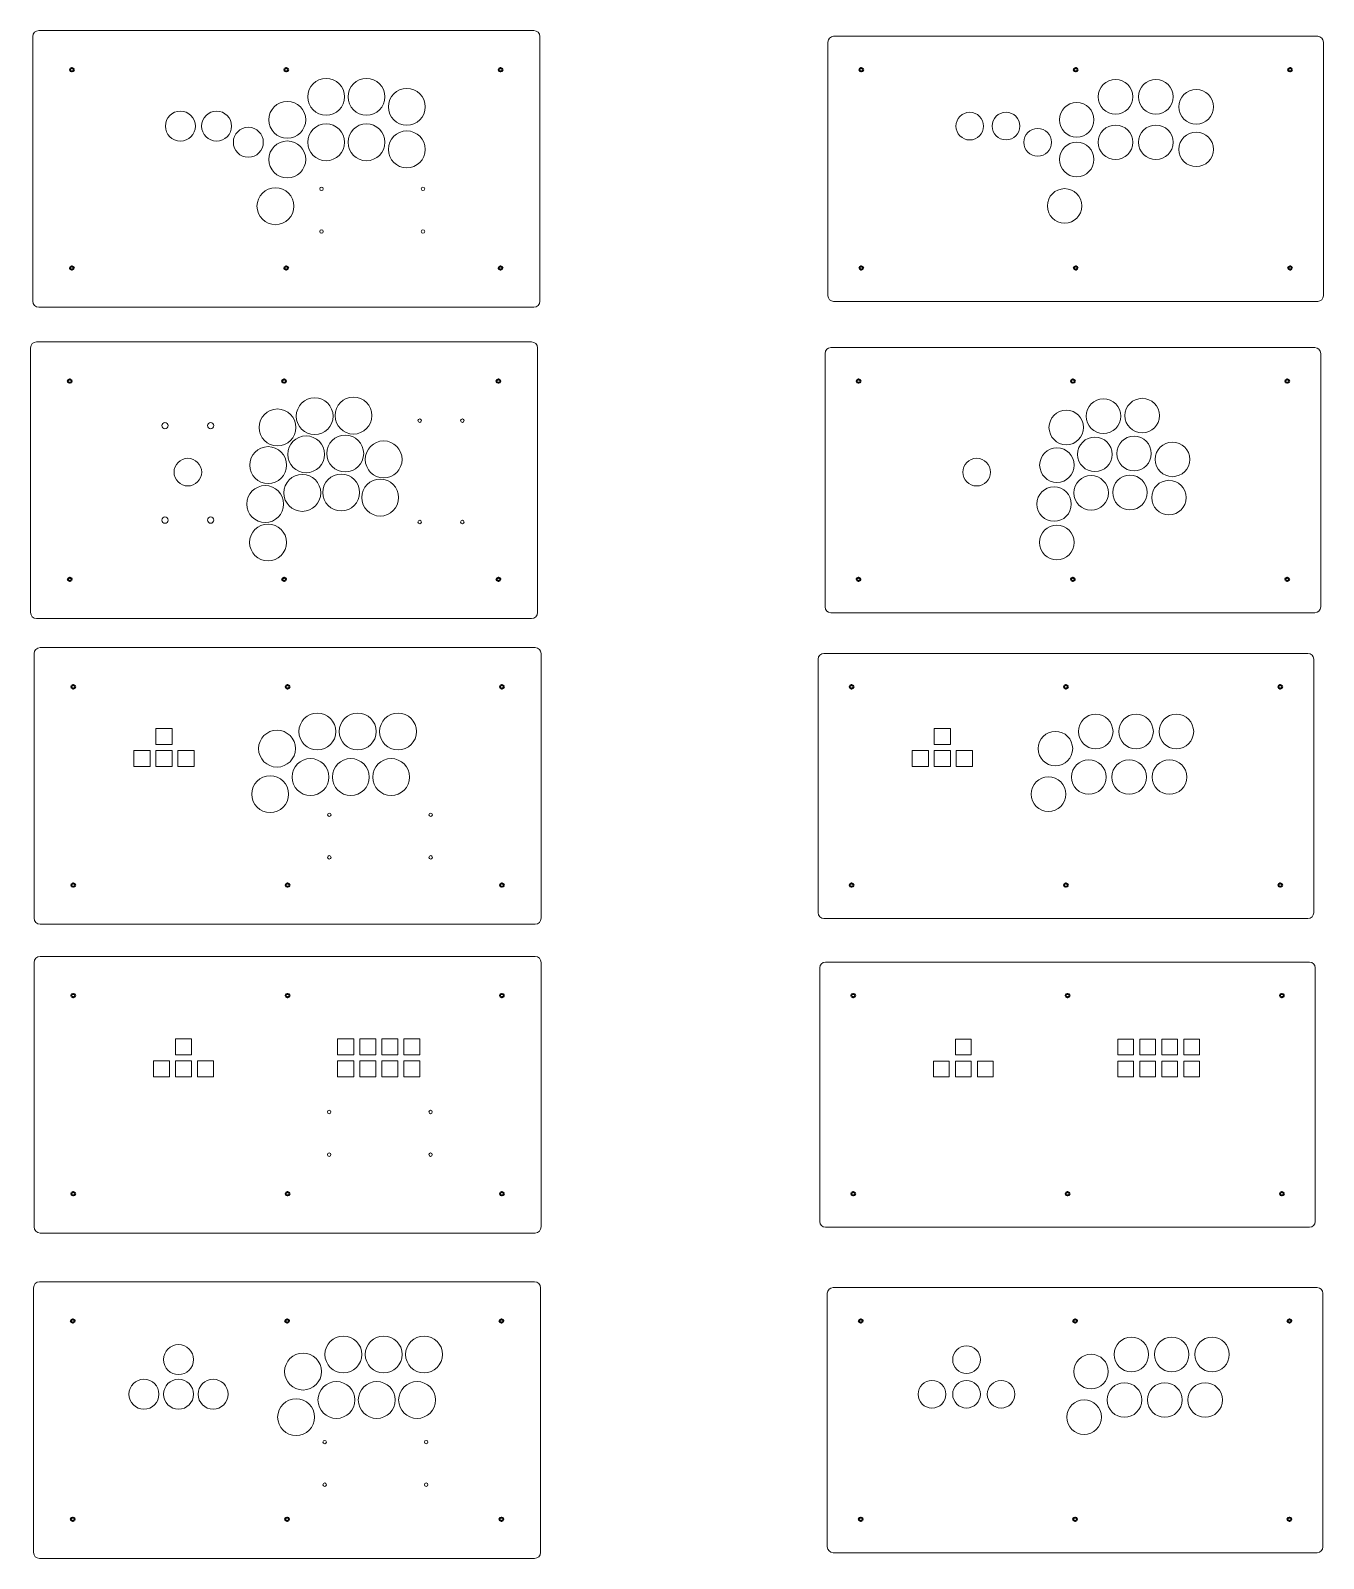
# Model space of a CAD drawing. Header units: millimetres. Extents: x 313 to 2379, y -2162 to 308.
# Drawn here: x 1257 to 2379, y -2162 to -836 of the extents above; entities that cross this region are included whole.
import ezdxf

# ---------------------------------------------------------------- set-up
doc = ezdxf.new("R2010")
doc.units = ezdxf.units.MM
doc.header["$MEASUREMENT"] = 0
doc.layers.add('Layer 1', color=7, linetype='Continuous')

msp = doc.modelspace()

# ---------------------------------------------------------------- linework, layer by layer
at = {"layer": 'Layer 1', "color": 250, "lineweight": 9}
for points in [[(1365.931, -1455.7806), (1379.931, -1455.7806), (1379.931, -1441.7806), (1365.931, -1441.7806), (1365.931, -1455.7806)], [(2041.3395, -1455.7806), (2055.3395, -1455.7806), (2055.3395, -1441.7806), (2041.3395, -1441.7806), (2041.3395, -1455.7806)], [(1346.8307, -1474.8809), (1360.8307, -1474.8809), (1360.8307, -1460.8809), (1346.8307, -1460.8809), (1346.8307, -1474.8809)], [(1365.931, -1474.8809), (1379.931, -1474.8809), (1379.931, -1460.8809), (1365.931, -1460.8809), (1365.931, -1474.8809)], [(1385.031, -1474.8809), (1399.031, -1474.8809), (1399.031, -1460.8809), (1385.031, -1460.8809), (1385.031, -1474.8809)], [(2022.2392, -1474.8809), (2036.2392, -1474.8809), (2036.2392, -1460.8809), (2022.2392, -1460.8809), (2022.2392, -1474.8809)], [(2041.3395, -1474.8809), (2055.3395, -1474.8809), (2055.3395, -1460.8809), (2041.3395, -1460.8809), (2041.3395, -1474.8809)], [(2060.4395, -1474.8809), (2074.4395, -1474.8809), (2074.4395, -1460.8809), (2060.4395, -1460.8809), (2060.4395, -1474.8809)], [(1382.8347, -1725.0772), (1396.8347, -1725.0772), (1396.8347, -1711.0772), (1382.8347, -1711.0772), (1382.8347, -1725.0772)], [(1523.6613, -1725.0772), (1537.6613, -1725.0772), (1537.6613, -1711.0772), (1523.6613, -1711.0772), (1523.6613, -1725.0772)], [(1542.7616, -1725.0772), (1556.7616, -1725.0772), (1556.7616, -1711.0772), (1542.7616, -1711.0772), (1542.7616, -1725.0772)], [(1561.8616, -1725.0772), (1575.8616, -1725.0772), (1575.8616, -1711.0772), (1561.8616, -1711.0772), (1561.8616, -1725.0772)], [(1580.9616, -1725.0772), (1594.9616, -1725.0772), (1594.9616, -1711.0772), (1580.9616, -1711.0772), (1580.9616, -1725.0772)], [(2059.7534, -1724.9272), (2073.4534, -1724.9272), (2073.4534, -1711.2272), (2059.7534, -1711.2272), (2059.7534, -1724.9272)], [(2200.58, -1724.9272), (2214.28, -1724.9272), (2214.28, -1711.2272), (2200.58, -1711.2272), (2200.58, -1724.9272)], [(2219.6803, -1724.9272), (2233.3803, -1724.9272), (2233.3803, -1711.2272), (2219.6803, -1711.2272), (2219.6803, -1724.9272)], [(2238.7803, -1724.9272), (2252.4803, -1724.9272), (2252.4803, -1711.2272), (2238.7803, -1711.2272), (2238.7803, -1724.9272)], [(2257.8803, -1724.9272), (2271.5803, -1724.9272), (2271.5803, -1711.2272), (2257.8803, -1711.2272), (2257.8803, -1724.9272)], [(1363.7344, -1744.1775), (1377.7344, -1744.1775), (1377.7344, -1730.1775), (1363.7344, -1730.1775), (1363.7344, -1744.1775)], [(1382.8347, -1744.1775), (1396.8347, -1744.1775), (1396.8347, -1730.1775), (1382.8347, -1730.1775), (1382.8347, -1744.1775)], [(1401.9347, -1744.1775), (1415.9347, -1744.1775), (1415.9347, -1730.1775), (1401.9347, -1730.1775), (1401.9347, -1744.1775)], [(1523.6613, -1744.1775), (1537.6613, -1744.1775), (1537.6613, -1730.1775), (1523.6613, -1730.1775), (1523.6613, -1744.1775)], [(1542.7616, -1744.1775), (1556.7616, -1744.1775), (1556.7616, -1730.1775), (1542.7616, -1730.1775), (1542.7616, -1744.1775)], [(1561.8616, -1744.1775), (1575.8616, -1744.1775), (1575.8616, -1730.1775), (1561.8616, -1730.1775), (1561.8616, -1744.1775)], [(1580.9616, -1744.1775), (1594.9616, -1744.1775), (1594.9616, -1730.1775), (1580.9616, -1730.1775), (1580.9616, -1744.1775)], [(2040.6531, -1744.0275), (2054.3531, -1744.0275), (2054.3531, -1730.3275), (2040.6531, -1730.3275), (2040.6531, -1744.0275)], [(2059.7534, -1744.0275), (2073.4534, -1744.0275), (2073.4534, -1730.3275), (2059.7534, -1730.3275), (2059.7534, -1744.0275)], [(2078.8534, -1744.0275), (2092.5534, -1744.0275), (2092.5534, -1730.3275), (2078.8534, -1730.3275), (2078.8534, -1744.0275)], [(2200.58, -1744.0275), (2214.28, -1744.0275), (2214.28, -1730.3275), (2200.58, -1730.3275), (2200.58, -1744.0275)], [(2219.6803, -1744.0275), (2233.3803, -1744.0275), (2233.3803, -1730.3275), (2219.6803, -1730.3275), (2219.6803, -1744.0275)], [(2238.7803, -1744.0275), (2252.4803, -1744.0275), (2252.4803, -1730.3275), (2238.7803, -1730.3275), (2238.7803, -1744.0275)], [(2257.8803, -1744.0275), (2271.5803, -1744.0275), (2271.5803, -1730.3275), (2257.8803, -1730.3275), (2257.8803, -1744.0275)]]:
    msp.add_lwpolyline(points, close=True, dxfattribs=at)
for centre, major_axis, ratio in [((1513.6537, -893.79), (0, 16), 1), ((1548.6537, -893.79), (0, 16), 1), ((1583.6537, -902.4994), (0, 16), 1), ((2198.63, -893.79), (0, 15), 1), ((2233.63, -893.79), (0, 15), 1), ((2268.63, -902.4994), (0, 15), 1), ((1479.9637, -913.7442), (0, 16), 1), ((2164.94, -913.7442), (0, 15), 1), ((1387.1756, -919.2528), (0, 13.0001), 0.999992308), ((1418.6255, -919.2279), (0, 13.0001), 0.999992308), ((2072.1519, -919.2528), (0, 12.0001), 0.999991667), ((2103.6018, -919.2279), (0, 12.0001), 0.999991667), ((1446.1505, -933.2653), (0, 13.0001), 0.999992308), ((1513.6494, -933.29), (0, 16), 1), ((1548.6494, -933.29), (0, 16), 1), ((1583.6494, -939.4089), (0, 16), 1), ((2131.1268, -933.2653), (0, 12.0001), 0.999991667), ((2198.6257, -933.29), (0, 15), 1), ((2233.6257, -933.29), (0, 15), 1), ((2268.6257, -939.4089), (0, 15), 1), ((1479.9637, -948.14), (0, 16), 1), ((2164.94, -948.14), (0, 15), 1), ((1469.6506, -988.7652), (0, 16), 1), ((2154.4978, -988.489), (0, 15), 1), ((1471.4267, -1180.6357), (0, 16), 1), ((1503.711, -1170.883), (0, 16), 1), ((1537.3532, -1170.3978), (0, 16), 1), ((2155.8972, -1180.6357), (0, 15), 1), ((2188.1815, -1170.883), (0, 15), 1), ((2221.8237, -1170.3978), (0, 15), 1), ((1373.8315, -1179.0631), (0, 2.75), 1), ((1413.4065, -1179.0631), (0, 2.75), 1), ((1496.2864, -1203.9833), (0, 16), 1), ((1530.2262, -1203.3006), (0, 16), 1), ((1563.5808, -1208.3721), (0, 16), 1), ((2180.7569, -1203.9833), (0, 15), 1), ((2214.6967, -1203.3006), (0, 15), 1), ((1463.3319, -1213.3076), (0, 16), 1), ((2147.8024, -1213.3076), (0, 15), 1), ((2248.0513, -1208.3721), (0, 15), 1), ((1393.6535, -1219.45), (0, 12), 1), ((2078.124, -1219.45), (0, 12), 1), ((1460.7862, -1247.0907), (0, 16), 1), ((1492.9705, -1237.4354), (0, 16), 1), ((1526.7152, -1237.0453), (0, 16), 1), ((1560.5574, -1241.5316), (0, 16), 1), ((2145.2567, -1247.0907), (0, 15), 1), ((2177.441, -1237.4354), (0, 15), 1), ((2211.1857, -1237.0453), (0, 15), 1), ((2245.0279, -1241.5316), (0, 15), 1), ((1373.8315, -1261.0632), (0, 2.75), 1), ((1413.444, -1261.0256), (0, 2.75), 1), ((1463.2244, -1280.4452), (0, 16), 1), ((2147.6949, -1280.4452), (0, 15), 1), ((1506.0381, -1444.4602), (0, 16), 1), ((1541.0381, -1444.4477), (0, 16), 1), ((1576.0381, -1444.4602), (0, 16), 1), ((2181.4466, -1444.4602), (0, 15), 1), ((2216.4466, -1444.4477), (0, 15), 1), ((2251.4466, -1444.4602), (0, 15), 1), ((1471.0381, -1459.3102), (0, 16), 1), ((2146.4466, -1459.3102), (0, 15), 1), ((1500.0381, -1483.9477), (0, 16), 1), ((1535.0382, -1483.9477), (0, 16), 1), ((1570.0381, -1483.9477), (0, 16), 1), ((2175.4466, -1483.9477), (0, 15), 1), ((2210.4467, -1483.9477), (0, 15), 1), ((2245.4466, -1483.9477), (0, 15), 1), ((1465.0381, -1498.7977), (0, 16), 1), ((2140.4466, -1498.7977), (0, 15), 1), ((1528.5895, -1984.9118), (0, 16), 1), ((1563.5895, -1984.8993), (0, 16), 1), ((1598.5895, -1984.9118), (0, 16), 1), ((2212.359, -1984.9118), (0, 15), 1), ((2247.359, -1984.8993), (0, 15), 1), ((2282.359, -1984.9118), (0, 15), 1), ((1385.5832, -1989.3932), (0, 13.0001), 0.999992308), ((1493.5895, -1999.7618), (0, 16), 1), ((2069.3527, -1989.3932), (0, 12.0001), 0.999991667), ((2177.359, -1999.7618), (0, 15), 1), ((1355.5832, -2019.3932), (0, 13.0001), 0.999992308), ((1385.5832, -2019.3932), (0, 13.0001), 0.999992308), ((1415.5832, -2019.3932), (0, 13.0001), 0.999992308), ((1522.5895, -2024.3993), (0, 16), 1), ((1557.5896, -2024.3993), (0, 16), 1), ((1592.5895, -2024.3993), (0, 16), 1), ((2039.3527, -2019.3932), (0, 12.0001), 0.999991667), ((2069.3527, -2019.3932), (0, 12.0001), 0.999991667), ((2099.3527, -2019.3932), (0, 12.0001), 0.999991667), ((2206.359, -2024.3993), (0, 15), 1), ((2241.3591, -2024.3993), (0, 15), 1), ((2276.359, -2024.3993), (0, 15), 1), ((1487.5895, -2039.2493), (0, 16), 1), ((2171.359, -2039.2493), (0, 15), 1)]:
    msp.add_ellipse(centre, major_axis=major_axis, ratio=ratio, dxfattribs=at)
for points, knots in [([(1264.2928, -836.3335), (1264.2928, -836.3335), (1693.8582, -836.3335), (1693.8582, -836.3335), (1696.7278, -836.3335), (1699.0755, -838.6812), (1699.0755, -841.5508), (1699.0755, -841.5508), (1699.0755, -1071.1162), (1699.0755, -1071.1162), (1699.0755, -1073.9858), (1696.7278, -1076.3335), (1693.8582, -1076.3335), (1693.8582, -1076.3335), (1264.2928, -1076.3335), (1264.2928, -1076.3335), (1261.4232, -1076.3335), (1259.0755, -1073.9858), (1259.0755, -1071.1162), (1259.0755, -1071.1162), (1259.0755, -841.5508), (1259.0755, -841.5508), (1259.0755, -838.6812), (1261.4232, -836.3335), (1264.2928, -836.3335)], [0, 0, 0, 0, 0.125, 0.125, 0.125, 0.25, 0.25, 0.25, 0.375, 0.375, 0.375, 0.5, 0.5, 0.5, 0.625, 0.625, 0.625, 0.75, 0.75, 0.75, 0.875, 0.875, 0.875, 1, 1, 1, 1]), ([(1954.0518, -841.3335), (1954.0518, -841.3335), (2374.0518, -841.3335), (2374.0518, -841.3335), (2376.8018, -841.3335), (2379.0518, -843.5835), (2379.0518, -846.3335), (2379.0518, -846.3335), (2379.0518, -1066.3335), (2379.0518, -1066.3335), (2379.0518, -1069.0835), (2376.8018, -1071.3335), (2374.0518, -1071.3335), (2374.0518, -1071.3335), (1954.0518, -1071.3335), (1954.0518, -1071.3335), (1951.3018, -1071.3335), (1949.0518, -1069.0835), (1949.0518, -1066.3335), (1949.0518, -1066.3335), (1949.0518, -846.3335), (1949.0518, -846.3335), (1949.0518, -843.5835), (1951.3018, -841.3335), (1954.0518, -841.3335)], [0, 0, 0, 0, 0.125, 0.125, 0.125, 0.25, 0.25, 0.25, 0.375, 0.375, 0.375, 0.5, 0.5, 0.5, 0.625, 0.625, 0.625, 0.75, 0.75, 0.75, 0.875, 0.875, 0.875, 1, 1, 1, 1]), ([(1511.1589, -973.661), (1511.1589, -974.4894), (1510.4873, -975.161), (1509.6589, -975.161), (1508.8305, -975.161), (1508.1589, -974.4894), (1508.1589, -973.661), (1508.1589, -972.8326), (1508.8305, -972.161), (1509.6589, -972.161), (1510.4873, -972.161), (1511.1589, -972.8326), (1511.1589, -973.661)], [0, 0, 0, 0, 0.25, 0.25, 0.25, 0.5, 0.5, 0.5, 0.75, 0.75, 0.75, 1, 1, 1, 1]), ([(1599.1589, -973.661), (1599.1589, -974.4894), (1598.4873, -975.161), (1597.6589, -975.161), (1596.8305, -975.161), (1596.1589, -974.4894), (1596.1589, -973.661), (1596.1589, -972.8326), (1596.8305, -972.161), (1597.6589, -972.161), (1598.4873, -972.161), (1599.1589, -972.8326), (1599.1589, -973.661)], [0, 0, 0, 0, 0.25, 0.25, 0.25, 0.5, 0.5, 0.5, 0.75, 0.75, 0.75, 1, 1, 1, 1]), ([(1511.1589, -1010.661), (1511.1589, -1011.4894), (1510.4873, -1012.161), (1509.6589, -1012.161), (1508.8305, -1012.161), (1508.1589, -1011.4894), (1508.1589, -1010.661), (1508.1589, -1009.8326), (1508.8305, -1009.161), (1509.6589, -1009.161), (1510.4873, -1009.161), (1511.1589, -1009.8326), (1511.1589, -1010.661)], [0, 0, 0, 0, 0.25, 0.25, 0.25, 0.5, 0.5, 0.5, 0.75, 0.75, 0.75, 1, 1, 1, 1]), ([(1599.1589, -1010.661), (1599.1589, -1011.4894), (1598.4873, -1012.161), (1597.6589, -1012.161), (1596.8305, -1012.161), (1596.1589, -1011.4894), (1596.1589, -1010.661), (1596.1589, -1009.8326), (1596.8305, -1009.161), (1597.6589, -1009.161), (1598.4873, -1009.161), (1599.1589, -1009.8326), (1599.1589, -1010.661)], [0, 0, 0, 0, 0.25, 0.25, 0.25, 0.5, 0.5, 0.5, 0.75, 0.75, 0.75, 1, 1, 1, 1]), ([(1262.387, -1106.407), (1262.387, -1106.407), (1691.9524, -1106.407), (1691.9524, -1106.407), (1694.822, -1106.407), (1697.1697, -1108.7547), (1697.1697, -1111.6243), (1697.1697, -1111.6243), (1697.1697, -1341.1897), (1697.1697, -1341.1897), (1697.1697, -1344.0593), (1694.822, -1346.407), (1691.9524, -1346.407), (1691.9524, -1346.407), (1262.387, -1346.407), (1262.387, -1346.407), (1259.5174, -1346.407), (1257.1697, -1344.0593), (1257.1697, -1341.1897), (1257.1697, -1341.1897), (1257.1697, -1111.6243), (1257.1697, -1111.6243), (1257.1697, -1108.7547), (1259.5174, -1106.407), (1262.387, -1106.407)], [0, 0, 0, 0, 0.125, 0.125, 0.125, 0.25, 0.25, 0.25, 0.375, 0.375, 0.375, 0.5, 0.5, 0.5, 0.625, 0.625, 0.625, 0.75, 0.75, 0.75, 0.875, 0.875, 0.875, 1, 1, 1, 1]), ([(1951.6402, -1111.407), (1951.6402, -1111.407), (2371.6402, -1111.407), (2371.6402, -1111.407), (2374.3901, -1111.407), (2376.6402, -1113.657), (2376.6402, -1116.407), (2376.6402, -1116.407), (2376.6402, -1336.407), (2376.6402, -1336.407), (2376.6402, -1339.157), (2374.3901, -1341.407), (2371.6402, -1341.407), (2371.6402, -1341.407), (1951.6402, -1341.407), (1951.6402, -1341.407), (1948.8902, -1341.407), (1946.6402, -1339.157), (1946.6402, -1336.407), (1946.6402, -1336.407), (1946.6402, -1116.407), (1946.6402, -1116.407), (1946.6402, -1113.657), (1948.8902, -1111.407), (1951.6402, -1111.407)], [0, 0, 0, 0, 0.125, 0.125, 0.125, 0.25, 0.25, 0.25, 0.375, 0.375, 0.375, 0.5, 0.5, 0.5, 0.625, 0.625, 0.625, 0.75, 0.75, 0.75, 0.875, 0.875, 0.875, 1, 1, 1, 1]), ([(1594.8424, -1173.2314), (1595.6708, -1173.2314), (1596.3424, -1173.903), (1596.3424, -1174.7314), (1596.3424, -1175.5598), (1595.6708, -1176.2314), (1594.8424, -1176.2314), (1594.014, -1176.2314), (1593.3424, -1175.5598), (1593.3424, -1174.7314), (1593.3424, -1173.903), (1594.014, -1173.2314), (1594.8424, -1173.2314)], [0, 0, 0, 0, 0.25, 0.25, 0.25, 0.5, 0.5, 0.5, 0.75, 0.75, 0.75, 1, 1, 1, 1]), ([(1631.8424, -1173.2314), (1632.6708, -1173.2314), (1633.3424, -1173.903), (1633.3424, -1174.7314), (1633.3424, -1175.5598), (1632.6708, -1176.2314), (1631.8424, -1176.2314), (1631.014, -1176.2314), (1630.3424, -1175.5598), (1630.3424, -1174.7314), (1630.3424, -1173.903), (1631.014, -1173.2314), (1631.8424, -1173.2314)], [0, 0, 0, 0, 0.25, 0.25, 0.25, 0.5, 0.5, 0.5, 0.75, 0.75, 0.75, 1, 1, 1, 1]), ([(1594.8424, -1261.2314), (1595.6708, -1261.2314), (1596.3424, -1261.903), (1596.3424, -1262.7314), (1596.3424, -1263.5598), (1595.6708, -1264.2314), (1594.8424, -1264.2314), (1594.014, -1264.2314), (1593.3424, -1263.5598), (1593.3424, -1262.7314), (1593.3424, -1261.903), (1594.014, -1261.2314), (1594.8424, -1261.2314)], [0, 0, 0, 0, 0.25, 0.25, 0.25, 0.5, 0.5, 0.5, 0.75, 0.75, 0.75, 1, 1, 1, 1]), ([(1631.8424, -1261.2314), (1632.6708, -1261.2314), (1633.3424, -1261.903), (1633.3424, -1262.7314), (1633.3424, -1263.5598), (1632.6708, -1264.2314), (1631.8424, -1264.2314), (1631.014, -1264.2314), (1630.3424, -1263.5598), (1630.3424, -1262.7314), (1630.3424, -1261.903), (1631.014, -1261.2314), (1631.8424, -1261.2314)], [0, 0, 0, 0, 0.25, 0.25, 0.25, 0.5, 0.5, 0.5, 0.75, 0.75, 0.75, 1, 1, 1, 1]), ([(1265.436, -1371.6849), (1265.436, -1371.6849), (1695.0014, -1371.6849), (1695.0014, -1371.6849), (1697.871, -1371.6849), (1700.2187, -1374.0326), (1700.2187, -1376.9022), (1700.2187, -1376.9022), (1700.2187, -1606.4676), (1700.2187, -1606.4676), (1700.2187, -1609.3372), (1697.871, -1611.6849), (1695.0014, -1611.6849), (1695.0014, -1611.6849), (1265.436, -1611.6849), (1265.436, -1611.6849), (1262.5664, -1611.6849), (1260.2187, -1609.3372), (1260.2187, -1606.4676), (1260.2187, -1606.4676), (1260.2187, -1376.9022), (1260.2187, -1376.9022), (1260.2187, -1374.0326), (1262.5664, -1371.6849), (1265.436, -1371.6849)], [0, 0, 0, 0, 0.125, 0.125, 0.125, 0.25, 0.25, 0.25, 0.375, 0.375, 0.375, 0.5, 0.5, 0.5, 0.625, 0.625, 0.625, 0.75, 0.75, 0.75, 0.875, 0.875, 0.875, 1, 1, 1, 1]), ([(1945.6272, -1376.6849), (1945.6272, -1376.6849), (2365.6272, -1376.6849), (2365.6272, -1376.6849), (2368.3772, -1376.6849), (2370.6272, -1378.9349), (2370.6272, -1381.6849), (2370.6272, -1381.6849), (2370.6272, -1601.6849), (2370.6272, -1601.6849), (2370.6272, -1604.4349), (2368.3772, -1606.6849), (2365.6272, -1606.6849), (2365.6272, -1606.6849), (1945.6272, -1606.6849), (1945.6272, -1606.6849), (1942.8772, -1606.6849), (1940.6272, -1604.4349), (1940.6272, -1601.6849), (1940.6272, -1601.6849), (1940.6272, -1381.6849), (1940.6272, -1381.6849), (1940.6272, -1378.9349), (1942.8772, -1376.6849), (1945.6272, -1376.6849)], [0, 0, 0, 0, 0.125, 0.125, 0.125, 0.25, 0.25, 0.25, 0.375, 0.375, 0.375, 0.5, 0.5, 0.5, 0.625, 0.625, 0.625, 0.75, 0.75, 0.75, 0.875, 0.875, 0.875, 1, 1, 1, 1]), ([(1517.8992, -1516.6536), (1517.8992, -1517.482), (1517.2276, -1518.1536), (1516.3992, -1518.1536), (1515.5708, -1518.1536), (1514.8992, -1517.482), (1514.8992, -1516.6536), (1514.8992, -1515.8252), (1515.5708, -1515.1536), (1516.3992, -1515.1536), (1517.2276, -1515.1536), (1517.8992, -1515.8252), (1517.8992, -1516.6536)], [0, 0, 0, 0, 0.25, 0.25, 0.25, 0.5, 0.5, 0.5, 0.75, 0.75, 0.75, 1, 1, 1, 1]), ([(1605.8992, -1516.6536), (1605.8992, -1517.482), (1605.2276, -1518.1536), (1604.3992, -1518.1536), (1603.5708, -1518.1536), (1602.8992, -1517.482), (1602.8992, -1516.6536), (1602.8992, -1515.8252), (1603.5708, -1515.1536), (1604.3992, -1515.1536), (1605.2276, -1515.1536), (1605.8992, -1515.8252), (1605.8992, -1516.6536)], [0, 0, 0, 0, 0.25, 0.25, 0.25, 0.5, 0.5, 0.5, 0.75, 0.75, 0.75, 1, 1, 1, 1]), ([(1517.8992, -1553.6536), (1517.8992, -1554.482), (1517.2276, -1555.1536), (1516.3992, -1555.1536), (1515.5708, -1555.1536), (1514.8992, -1554.482), (1514.8992, -1553.6536), (1514.8992, -1552.8252), (1515.5708, -1552.1536), (1516.3992, -1552.1536), (1517.2276, -1552.1536), (1517.8992, -1552.8252), (1517.8992, -1553.6536)], [0, 0, 0, 0, 0.25, 0.25, 0.25, 0.5, 0.5, 0.5, 0.75, 0.75, 0.75, 1, 1, 1, 1]), ([(1605.8992, -1553.6536), (1605.8992, -1554.482), (1605.2276, -1555.1536), (1604.3992, -1555.1536), (1603.5708, -1555.1536), (1602.8992, -1554.482), (1602.8992, -1553.6536), (1602.8992, -1552.8252), (1603.5708, -1552.1536), (1604.3992, -1552.1536), (1605.2276, -1552.1536), (1605.8992, -1552.8252), (1605.8992, -1553.6536)], [0, 0, 0, 0, 0.25, 0.25, 0.25, 0.5, 0.5, 0.5, 0.75, 0.75, 0.75, 1, 1, 1, 1]), ([(1265.436, -1639.5254), (1265.436, -1639.5254), (1695.0014, -1639.5254), (1695.0014, -1639.5254), (1697.871, -1639.5254), (1700.2187, -1641.8731), (1700.2187, -1644.7427), (1700.2187, -1644.7427), (1700.2187, -1874.3081), (1700.2187, -1874.3081), (1700.2187, -1877.1777), (1697.871, -1879.5254), (1695.0014, -1879.5254), (1695.0014, -1879.5254), (1265.436, -1879.5254), (1265.436, -1879.5254), (1262.5664, -1879.5254), (1260.2187, -1877.1777), (1260.2187, -1874.3081), (1260.2187, -1874.3081), (1260.2187, -1644.7427), (1260.2187, -1644.7427), (1260.2187, -1641.8731), (1262.5664, -1639.5254), (1265.436, -1639.5254)], [0, 0, 0, 0, 0.125, 0.125, 0.125, 0.25, 0.25, 0.25, 0.375, 0.375, 0.375, 0.5, 0.5, 0.5, 0.625, 0.625, 0.625, 0.75, 0.75, 0.75, 0.875, 0.875, 0.875, 1, 1, 1, 1]), ([(1946.9874, -1644.5254), (1946.9874, -1644.5254), (2366.9874, -1644.5254), (2366.9874, -1644.5254), (2369.7374, -1644.5254), (2371.9874, -1646.7754), (2371.9874, -1649.5254), (2371.9874, -1649.5254), (2371.9874, -1869.5254), (2371.9874, -1869.5254), (2371.9874, -1872.2754), (2369.7374, -1874.5254), (2366.9874, -1874.5254), (2366.9874, -1874.5254), (1946.9874, -1874.5254), (1946.9874, -1874.5254), (1944.2374, -1874.5254), (1941.9874, -1872.2754), (1941.9874, -1869.5254), (1941.9874, -1869.5254), (1941.9874, -1649.5254), (1941.9874, -1649.5254), (1941.9874, -1646.7754), (1944.2374, -1644.5254), (1946.9874, -1644.5254)], [0, 0, 0, 0, 0.125, 0.125, 0.125, 0.25, 0.25, 0.25, 0.375, 0.375, 0.375, 0.5, 0.5, 0.5, 0.625, 0.625, 0.625, 0.75, 0.75, 0.75, 0.875, 0.875, 0.875, 1, 1, 1, 1]), ([(1517.7799, -1774.5311), (1517.7799, -1775.3595), (1517.1083, -1776.0311), (1516.2799, -1776.0311), (1515.4515, -1776.0311), (1514.7799, -1775.3595), (1514.7799, -1774.5311), (1514.7799, -1773.7027), (1515.4515, -1773.0311), (1516.2799, -1773.0311), (1517.1083, -1773.0311), (1517.7799, -1773.7027), (1517.7799, -1774.5311)], [0, 0, 0, 0, 0.25, 0.25, 0.25, 0.5, 0.5, 0.5, 0.75, 0.75, 0.75, 1, 1, 1, 1]), ([(1605.7799, -1774.5311), (1605.7799, -1775.3595), (1605.1083, -1776.0311), (1604.2799, -1776.0311), (1603.4515, -1776.0311), (1602.7799, -1775.3595), (1602.7799, -1774.5311), (1602.7799, -1773.7027), (1603.4515, -1773.0311), (1604.2799, -1773.0311), (1605.1083, -1773.0311), (1605.7799, -1773.7027), (1605.7799, -1774.5311)], [0, 0, 0, 0, 0.25, 0.25, 0.25, 0.5, 0.5, 0.5, 0.75, 0.75, 0.75, 1, 1, 1, 1]), ([(1517.7799, -1811.5311), (1517.7799, -1812.3595), (1517.1083, -1813.0311), (1516.2799, -1813.0311), (1515.4515, -1813.0311), (1514.7799, -1812.3595), (1514.7799, -1811.5311), (1514.7799, -1810.7027), (1515.4515, -1810.0311), (1516.2799, -1810.0311), (1517.1083, -1810.0311), (1517.7799, -1810.7027), (1517.7799, -1811.5311)], [0, 0, 0, 0, 0.25, 0.25, 0.25, 0.5, 0.5, 0.5, 0.75, 0.75, 0.75, 1, 1, 1, 1]), ([(1605.7799, -1811.5311), (1605.7799, -1812.3595), (1605.1083, -1813.0311), (1604.2799, -1813.0311), (1603.4515, -1813.0311), (1602.7799, -1812.3595), (1602.7799, -1811.5311), (1602.7799, -1810.7027), (1603.4515, -1810.0311), (1604.2799, -1810.0311), (1605.1083, -1810.0311), (1605.7799, -1810.7027), (1605.7799, -1811.5311)], [0, 0, 0, 0, 0.25, 0.25, 0.25, 0.5, 0.5, 0.5, 0.75, 0.75, 0.75, 1, 1, 1, 1]), ([(1264.9963, -1921.8597), (1264.9963, -1921.8597), (1694.5617, -1921.8597), (1694.5617, -1921.8597), (1697.4313, -1921.8597), (1699.779, -1924.2074), (1699.779, -1927.077), (1699.779, -1927.077), (1699.779, -2156.6424), (1699.779, -2156.6424), (1699.779, -2159.512), (1697.4313, -2161.8597), (1694.5617, -2161.8597), (1694.5617, -2161.8597), (1264.9963, -2161.8597), (1264.9963, -2161.8597), (1262.1267, -2161.8597), (1259.779, -2159.512), (1259.779, -2156.6424), (1259.779, -2156.6424), (1259.779, -1927.077), (1259.779, -1927.077), (1259.779, -1924.2074), (1262.1267, -1921.8597), (1264.9963, -1921.8597)], [0, 0, 0, 0, 0.125, 0.125, 0.125, 0.25, 0.25, 0.25, 0.375, 0.375, 0.375, 0.5, 0.5, 0.5, 0.625, 0.625, 0.625, 0.75, 0.75, 0.75, 0.875, 0.875, 0.875, 1, 1, 1, 1]), ([(1953.5484, -1926.8597), (1953.5484, -1926.8597), (2373.5486, -1926.8597), (2373.5486, -1926.8597), (2376.2986, -1926.8597), (2378.5485, -1929.1097), (2378.5485, -1931.8597), (2378.5485, -1931.8597), (2378.5485, -2151.8597), (2378.5485, -2151.8597), (2378.5485, -2154.6097), (2376.2986, -2156.8597), (2373.5486, -2156.8597), (2373.5486, -2156.8597), (1953.5484, -2156.8597), (1953.5484, -2156.8597), (1950.7984, -2156.8597), (1948.5485, -2154.6097), (1948.5485, -2151.8597), (1948.5485, -2151.8597), (1948.5485, -1931.8597), (1948.5485, -1931.8597), (1948.5485, -1929.1097), (1950.7984, -1926.8597), (1953.5484, -1926.8597)], [0, 0, 0, 0, 0.125, 0.125, 0.125, 0.25, 0.25, 0.25, 0.375, 0.375, 0.375, 0.5, 0.5, 0.5, 0.625, 0.625, 0.625, 0.75, 0.75, 0.75, 0.875, 0.875, 0.875, 1, 1, 1, 1]), ([(1513.9122, -2060.9006), (1513.9122, -2061.729), (1513.2406, -2062.4006), (1512.4122, -2062.4006), (1511.5838, -2062.4006), (1510.9122, -2061.729), (1510.9122, -2060.9006), (1510.9122, -2060.0722), (1511.5838, -2059.4006), (1512.4122, -2059.4006), (1513.2406, -2059.4006), (1513.9122, -2060.0722), (1513.9122, -2060.9006)], [0, 0, 0, 0, 0.25, 0.25, 0.25, 0.5, 0.5, 0.5, 0.75, 0.75, 0.75, 1, 1, 1, 1]), ([(1601.9122, -2060.9006), (1601.9122, -2061.729), (1601.2406, -2062.4006), (1600.4122, -2062.4006), (1599.5838, -2062.4006), (1598.9122, -2061.729), (1598.9122, -2060.9006), (1598.9122, -2060.0722), (1599.5838, -2059.4006), (1600.4122, -2059.4006), (1601.2406, -2059.4006), (1601.9122, -2060.0722), (1601.9122, -2060.9006)], [0, 0, 0, 0, 0.25, 0.25, 0.25, 0.5, 0.5, 0.5, 0.75, 0.75, 0.75, 1, 1, 1, 1]), ([(1513.9122, -2097.9006), (1513.9122, -2098.729), (1513.2406, -2099.4006), (1512.4122, -2099.4006), (1511.5838, -2099.4006), (1510.9122, -2098.729), (1510.9122, -2097.9006), (1510.9122, -2097.0722), (1511.5838, -2096.4006), (1512.4122, -2096.4006), (1513.2406, -2096.4006), (1513.9122, -2097.0722), (1513.9122, -2097.9006)], [0, 0, 0, 0, 0.25, 0.25, 0.25, 0.5, 0.5, 0.5, 0.75, 0.75, 0.75, 1, 1, 1, 1]), ([(1601.9122, -2097.9006), (1601.9122, -2098.729), (1601.2406, -2099.4006), (1600.4122, -2099.4006), (1599.5838, -2099.4006), (1598.9122, -2098.729), (1598.9122, -2097.9006), (1598.9122, -2097.0722), (1599.5838, -2096.4006), (1600.4122, -2096.4006), (1601.2406, -2096.4006), (1601.9122, -2097.0722), (1601.9122, -2097.9006)], [0, 0, 0, 0, 0.25, 0.25, 0.25, 0.5, 0.5, 0.5, 0.75, 0.75, 0.75, 1, 1, 1, 1])]:
    msp.add_open_spline(points, degree=3, knots=knots, dxfattribs=at)
at = {"layer": 'Layer 1', "lineweight": 35}
for points in [[(1294.6807, -870.336), (1294.6807, -869.4523), (1293.9644, -868.736), (1293.0807, -868.736), (1292.197, -868.736), (1291.4807, -869.4523), (1291.4807, -870.336), (1291.4807, -871.2197), (1292.197, -871.936), (1293.0807, -871.936), (1293.9644, -871.936), (1294.6807, -871.2197), (1294.6807, -870.336)], [(1480.6755, -870.3361), (1480.6755, -869.4524), (1479.9592, -868.7361), (1479.0755, -868.7361), (1478.1918, -868.7361), (1477.4755, -869.4524), (1477.4755, -870.3361), (1477.4755, -871.2198), (1478.1918, -871.9361), (1479.0755, -871.9361), (1479.9592, -871.9361), (1480.6755, -871.2198), (1480.6755, -870.3361)], [(1666.6703, -870.3361), (1666.6703, -869.4524), (1665.954, -868.7361), (1665.0703, -868.7361), (1664.1866, -868.7361), (1663.4703, -869.4524), (1663.4703, -870.3361), (1663.4703, -871.2198), (1664.1866, -871.9361), (1665.0703, -871.9361), (1665.954, -871.9361), (1666.6703, -871.2198), (1666.6703, -870.3361)], [(1979.657, -870.336), (1979.657, -869.4523), (1978.9407, -868.736), (1978.057, -868.736), (1977.1733, -868.736), (1976.457, -869.4523), (1976.457, -870.336), (1976.457, -871.2197), (1977.1733, -871.936), (1978.057, -871.936), (1978.9407, -871.936), (1979.657, -871.2197), (1979.657, -870.336)], [(2165.6518, -870.3361), (2165.6518, -869.4524), (2164.9355, -868.7361), (2164.0518, -868.7361), (2163.1681, -868.7361), (2162.4518, -869.4524), (2162.4518, -870.3361), (2162.4518, -871.2198), (2163.1681, -871.9361), (2164.0518, -871.9361), (2164.9355, -871.9361), (2165.6518, -871.2198), (2165.6518, -870.3361)], [(2351.6466, -870.3361), (2351.6466, -869.4524), (2350.9303, -868.7361), (2350.0466, -868.7361), (2349.1629, -868.7361), (2348.4466, -869.4524), (2348.4466, -870.3361), (2348.4466, -871.2198), (2349.1629, -871.9361), (2350.0466, -871.9361), (2350.9303, -871.9361), (2351.6466, -871.2198), (2351.6466, -870.3361)], [(1294.6807, -1042.3309), (1294.6807, -1041.4472), (1293.9644, -1040.7309), (1293.0807, -1040.7309), (1292.197, -1040.7309), (1291.4807, -1041.4472), (1291.4807, -1042.3309), (1291.4807, -1043.2146), (1292.197, -1043.9309), (1293.0807, -1043.9309), (1293.9644, -1043.9309), (1294.6807, -1043.2146), (1294.6807, -1042.3309)], [(1480.6755, -1042.3309), (1480.6755, -1041.4472), (1479.9592, -1040.7309), (1479.0755, -1040.7309), (1478.1918, -1040.7309), (1477.4755, -1041.4472), (1477.4755, -1042.3309), (1477.4755, -1043.2146), (1478.1918, -1043.9309), (1479.0755, -1043.9309), (1479.9592, -1043.9309), (1480.6755, -1043.2146), (1480.6755, -1042.3309)], [(1666.6703, -1042.3309), (1666.6703, -1041.4472), (1665.954, -1040.7309), (1665.0703, -1040.7309), (1664.1866, -1040.7309), (1663.4703, -1041.4472), (1663.4703, -1042.3309), (1663.4703, -1043.2146), (1664.1866, -1043.9309), (1665.0703, -1043.9309), (1665.954, -1043.9309), (1666.6703, -1043.2146), (1666.6703, -1042.3309)], [(1979.657, -1042.3309), (1979.657, -1041.4472), (1978.9407, -1040.7309), (1978.057, -1040.7309), (1977.1733, -1040.7309), (1976.457, -1041.4472), (1976.457, -1042.3309), (1976.457, -1043.2146), (1977.1733, -1043.9309), (1978.057, -1043.9309), (1978.9407, -1043.9309), (1979.657, -1043.2146), (1979.657, -1042.3309)], [(2165.6518, -1042.3309), (2165.6518, -1041.4472), (2164.9355, -1040.7309), (2164.0518, -1040.7309), (2163.1681, -1040.7309), (2162.4518, -1041.4472), (2162.4518, -1042.3309), (2162.4518, -1043.2146), (2163.1681, -1043.9309), (2164.0518, -1043.9309), (2164.9355, -1043.9309), (2165.6518, -1043.2146), (2165.6518, -1042.3309)], [(2351.6466, -1042.3309), (2351.6466, -1041.4472), (2350.9303, -1040.7309), (2350.0466, -1040.7309), (2349.1629, -1040.7309), (2348.4466, -1041.4472), (2348.4466, -1042.3309), (2348.4466, -1043.2146), (2349.1629, -1043.9309), (2350.0466, -1043.9309), (2350.9303, -1043.9309), (2351.6466, -1043.2146), (2351.6466, -1042.3309)], [(1292.7749, -1140.4095), (1292.7749, -1139.5258), (1292.0586, -1138.8095), (1291.1749, -1138.8095), (1290.2912, -1138.8095), (1289.5749, -1139.5258), (1289.5749, -1140.4095), (1289.5749, -1141.2932), (1290.2912, -1142.0095), (1291.1749, -1142.0095), (1292.0586, -1142.0095), (1292.7749, -1141.2932), (1292.7749, -1140.4095)], [(1478.7697, -1140.4096), (1478.7697, -1139.5259), (1478.0534, -1138.8096), (1477.1697, -1138.8096), (1476.286, -1138.8096), (1475.5697, -1139.5259), (1475.5697, -1140.4096), (1475.5697, -1141.2933), (1476.286, -1142.0096), (1477.1697, -1142.0096), (1478.0534, -1142.0096), (1478.7697, -1141.2933), (1478.7697, -1140.4096)], [(1664.7645, -1140.4096), (1664.7645, -1139.5259), (1664.0482, -1138.8096), (1663.1645, -1138.8096), (1662.2808, -1138.8096), (1661.5645, -1139.5259), (1661.5645, -1140.4096), (1661.5645, -1141.2933), (1662.2808, -1142.0096), (1663.1645, -1142.0096), (1664.0482, -1142.0096), (1664.7645, -1141.2933), (1664.7645, -1140.4096)], [(1977.2454, -1140.4095), (1977.2454, -1139.5258), (1976.5291, -1138.8095), (1975.6454, -1138.8095), (1974.7617, -1138.8095), (1974.0454, -1139.5258), (1974.0454, -1140.4095), (1974.0454, -1141.2932), (1974.7617, -1142.0095), (1975.6454, -1142.0095), (1976.5291, -1142.0095), (1977.2454, -1141.2932), (1977.2454, -1140.4095)], [(2163.2402, -1140.4096), (2163.2402, -1139.5259), (2162.5239, -1138.8096), (2161.6402, -1138.8096), (2160.7565, -1138.8096), (2160.0402, -1139.5259), (2160.0402, -1140.4096), (2160.0402, -1141.2933), (2160.7565, -1142.0096), (2161.6402, -1142.0096), (2162.5239, -1142.0096), (2163.2402, -1141.2933), (2163.2402, -1140.4096)], [(2349.235, -1140.4096), (2349.235, -1139.5259), (2348.5187, -1138.8096), (2347.635, -1138.8096), (2346.7513, -1138.8096), (2346.035, -1139.5259), (2346.035, -1140.4096), (2346.035, -1141.2933), (2346.7513, -1142.0096), (2347.635, -1142.0096), (2348.5187, -1142.0096), (2349.235, -1141.2933), (2349.235, -1140.4096)], [(1292.7749, -1312.4044), (1292.7749, -1311.5207), (1292.0586, -1310.8044), (1291.1749, -1310.8044), (1290.2912, -1310.8044), (1289.5749, -1311.5207), (1289.5749, -1312.4044), (1289.5749, -1313.2881), (1290.2912, -1314.0044), (1291.1749, -1314.0044), (1292.0586, -1314.0044), (1292.7749, -1313.2881), (1292.7749, -1312.4044)], [(1478.7697, -1312.4044), (1478.7697, -1311.5207), (1478.0534, -1310.8044), (1477.1697, -1310.8044), (1476.286, -1310.8044), (1475.5697, -1311.5207), (1475.5697, -1312.4044), (1475.5697, -1313.2881), (1476.286, -1314.0044), (1477.1697, -1314.0044), (1478.0534, -1314.0044), (1478.7697, -1313.2881), (1478.7697, -1312.4044)], [(1664.7645, -1312.4044), (1664.7645, -1311.5207), (1664.0482, -1310.8044), (1663.1645, -1310.8044), (1662.2808, -1310.8044), (1661.5645, -1311.5207), (1661.5645, -1312.4044), (1661.5645, -1313.2881), (1662.2808, -1314.0044), (1663.1645, -1314.0044), (1664.0482, -1314.0044), (1664.7645, -1313.2881), (1664.7645, -1312.4044)], [(1977.2454, -1312.4044), (1977.2454, -1311.5207), (1976.5291, -1310.8044), (1975.6454, -1310.8044), (1974.7617, -1310.8044), (1974.0454, -1311.5207), (1974.0454, -1312.4044), (1974.0454, -1313.2881), (1974.7617, -1314.0044), (1975.6454, -1314.0044), (1976.5291, -1314.0044), (1977.2454, -1313.2881), (1977.2454, -1312.4044)], [(2163.2402, -1312.4044), (2163.2402, -1311.5207), (2162.5239, -1310.8044), (2161.6402, -1310.8044), (2160.7565, -1310.8044), (2160.0402, -1311.5207), (2160.0402, -1312.4044), (2160.0402, -1313.2881), (2160.7565, -1314.0044), (2161.6402, -1314.0044), (2162.5239, -1314.0044), (2163.2402, -1313.2881), (2163.2402, -1312.4044)], [(2349.235, -1312.4044), (2349.235, -1311.5207), (2348.5187, -1310.8044), (2347.635, -1310.8044), (2346.7513, -1310.8044), (2346.035, -1311.5207), (2346.035, -1312.4044), (2346.035, -1313.2881), (2346.7513, -1314.0044), (2347.635, -1314.0044), (2348.5187, -1314.0044), (2349.235, -1313.2881), (2349.235, -1312.4044)], [(1295.8239, -1405.6874), (1295.8239, -1404.8037), (1295.1076, -1404.0874), (1294.2239, -1404.0874), (1293.3402, -1404.0874), (1292.6239, -1404.8037), (1292.6239, -1405.6874), (1292.6239, -1406.5711), (1293.3402, -1407.2874), (1294.2239, -1407.2874), (1295.1076, -1407.2874), (1295.8239, -1406.5711), (1295.8239, -1405.6874)], [(1481.8187, -1405.6875), (1481.8187, -1404.8038), (1481.1024, -1404.0875), (1480.2187, -1404.0875), (1479.335, -1404.0875), (1478.6187, -1404.8038), (1478.6187, -1405.6875), (1478.6187, -1406.5712), (1479.335, -1407.2875), (1480.2187, -1407.2875), (1481.1024, -1407.2875), (1481.8187, -1406.5712), (1481.8187, -1405.6875)], [(1667.8135, -1405.6875), (1667.8135, -1404.8038), (1667.0972, -1404.0875), (1666.2135, -1404.0875), (1665.3298, -1404.0875), (1664.6135, -1404.8038), (1664.6135, -1405.6875), (1664.6135, -1406.5712), (1665.3298, -1407.2875), (1666.2135, -1407.2875), (1667.0972, -1407.2875), (1667.8135, -1406.5712), (1667.8135, -1405.6875)], [(1971.2324, -1405.6874), (1971.2324, -1404.8037), (1970.5161, -1404.0874), (1969.6324, -1404.0874), (1968.7487, -1404.0874), (1968.0324, -1404.8037), (1968.0324, -1405.6874), (1968.0324, -1406.5711), (1968.7487, -1407.2874), (1969.6324, -1407.2874), (1970.5161, -1407.2874), (1971.2324, -1406.5711), (1971.2324, -1405.6874)], [(2157.2272, -1405.6875), (2157.2272, -1404.8038), (2156.5109, -1404.0875), (2155.6272, -1404.0875), (2154.7435, -1404.0875), (2154.0272, -1404.8038), (2154.0272, -1405.6875), (2154.0272, -1406.5712), (2154.7435, -1407.2875), (2155.6272, -1407.2875), (2156.5109, -1407.2875), (2157.2272, -1406.5712), (2157.2272, -1405.6875)], [(2343.222, -1405.6875), (2343.222, -1404.8038), (2342.5057, -1404.0875), (2341.622, -1404.0875), (2340.7383, -1404.0875), (2340.022, -1404.8038), (2340.022, -1405.6875), (2340.022, -1406.5712), (2340.7383, -1407.2875), (2341.622, -1407.2875), (2342.5057, -1407.2875), (2343.222, -1406.5712), (2343.222, -1405.6875)], [(1295.8239, -1577.6823), (1295.8239, -1576.7986), (1295.1076, -1576.0823), (1294.2239, -1576.0823), (1293.3402, -1576.0823), (1292.6239, -1576.7986), (1292.6239, -1577.6823), (1292.6239, -1578.566), (1293.3402, -1579.2823), (1294.2239, -1579.2823), (1295.1076, -1579.2823), (1295.8239, -1578.566), (1295.8239, -1577.6823)], [(1481.8187, -1577.6823), (1481.8187, -1576.7986), (1481.1024, -1576.0823), (1480.2187, -1576.0823), (1479.335, -1576.0823), (1478.6187, -1576.7986), (1478.6187, -1577.6823), (1478.6187, -1578.566), (1479.335, -1579.2823), (1480.2187, -1579.2823), (1481.1024, -1579.2823), (1481.8187, -1578.566), (1481.8187, -1577.6823)], [(1667.8135, -1577.6823), (1667.8135, -1576.7986), (1667.0972, -1576.0823), (1666.2135, -1576.0823), (1665.3298, -1576.0823), (1664.6135, -1576.7986), (1664.6135, -1577.6823), (1664.6135, -1578.566), (1665.3298, -1579.2823), (1666.2135, -1579.2823), (1667.0972, -1579.2823), (1667.8135, -1578.566), (1667.8135, -1577.6823)], [(1971.2324, -1577.6823), (1971.2324, -1576.7986), (1970.5161, -1576.0823), (1969.6324, -1576.0823), (1968.7487, -1576.0823), (1968.0324, -1576.7986), (1968.0324, -1577.6823), (1968.0324, -1578.566), (1968.7487, -1579.2823), (1969.6324, -1579.2823), (1970.5161, -1579.2823), (1971.2324, -1578.566), (1971.2324, -1577.6823)], [(2157.2272, -1577.6823), (2157.2272, -1576.7986), (2156.5109, -1576.0823), (2155.6272, -1576.0823), (2154.7435, -1576.0823), (2154.0272, -1576.7986), (2154.0272, -1577.6823), (2154.0272, -1578.566), (2154.7435, -1579.2823), (2155.6272, -1579.2823), (2156.5109, -1579.2823), (2157.2272, -1578.566), (2157.2272, -1577.6823)], [(2343.222, -1577.6823), (2343.222, -1576.7986), (2342.5057, -1576.0823), (2341.622, -1576.0823), (2340.7383, -1576.0823), (2340.022, -1576.7986), (2340.022, -1577.6823), (2340.022, -1578.566), (2340.7383, -1579.2823), (2341.622, -1579.2823), (2342.5057, -1579.2823), (2343.222, -1578.566), (2343.222, -1577.6823)], [(1295.8239, -1673.5279), (1295.8239, -1672.6442), (1295.1076, -1671.9279), (1294.2239, -1671.9279), (1293.3402, -1671.9279), (1292.6239, -1672.6442), (1292.6239, -1673.5279), (1292.6239, -1674.4116), (1293.3402, -1675.1279), (1294.2239, -1675.1279), (1295.1076, -1675.1279), (1295.8239, -1674.4116), (1295.8239, -1673.5279)], [(1481.8187, -1673.528), (1481.8187, -1672.6443), (1481.1024, -1671.928), (1480.2187, -1671.928), (1479.335, -1671.928), (1478.6187, -1672.6443), (1478.6187, -1673.528), (1478.6187, -1674.4117), (1479.335, -1675.128), (1480.2187, -1675.128), (1481.1024, -1675.128), (1481.8187, -1674.4117), (1481.8187, -1673.528)], [(1667.8135, -1673.528), (1667.8135, -1672.6443), (1667.0972, -1671.928), (1666.2135, -1671.928), (1665.3298, -1671.928), (1664.6135, -1672.6443), (1664.6135, -1673.528), (1664.6135, -1674.4117), (1665.3298, -1675.128), (1666.2135, -1675.128), (1667.0972, -1675.128), (1667.8135, -1674.4117), (1667.8135, -1673.528)], [(1972.5926, -1673.5279), (1972.5926, -1672.6442), (1971.8763, -1671.9279), (1970.9926, -1671.9279), (1970.1089, -1671.9279), (1969.3926, -1672.6442), (1969.3926, -1673.5279), (1969.3926, -1674.4116), (1970.1089, -1675.1279), (1970.9926, -1675.1279), (1971.8763, -1675.1279), (1972.5926, -1674.4116), (1972.5926, -1673.5279)], [(2158.5874, -1673.528), (2158.5874, -1672.6443), (2157.8711, -1671.928), (2156.9874, -1671.928), (2156.1037, -1671.928), (2155.3874, -1672.6443), (2155.3874, -1673.528), (2155.3874, -1674.4117), (2156.1037, -1675.128), (2156.9874, -1675.128), (2157.8711, -1675.128), (2158.5874, -1674.4117), (2158.5874, -1673.528)], [(2344.5822, -1673.528), (2344.5822, -1672.6443), (2343.8659, -1671.928), (2342.9822, -1671.928), (2342.0985, -1671.928), (2341.3822, -1672.6443), (2341.3822, -1673.528), (2341.3822, -1674.4117), (2342.0985, -1675.128), (2342.9822, -1675.128), (2343.8659, -1675.128), (2344.5822, -1674.4117), (2344.5822, -1673.528)], [(1295.8239, -1845.5228), (1295.8239, -1844.6391), (1295.1076, -1843.9228), (1294.2239, -1843.9228), (1293.3402, -1843.9228), (1292.6239, -1844.6391), (1292.6239, -1845.5228), (1292.6239, -1846.4065), (1293.3402, -1847.1228), (1294.2239, -1847.1228), (1295.1076, -1847.1228), (1295.8239, -1846.4065), (1295.8239, -1845.5228)], [(1481.8187, -1845.5228), (1481.8187, -1844.6391), (1481.1024, -1843.9228), (1480.2187, -1843.9228), (1479.335, -1843.9228), (1478.6187, -1844.6391), (1478.6187, -1845.5228), (1478.6187, -1846.4065), (1479.335, -1847.1228), (1480.2187, -1847.1228), (1481.1024, -1847.1228), (1481.8187, -1846.4065), (1481.8187, -1845.5228)], [(1667.8135, -1845.5228), (1667.8135, -1844.6391), (1667.0972, -1843.9228), (1666.2135, -1843.9228), (1665.3298, -1843.9228), (1664.6135, -1844.6391), (1664.6135, -1845.5228), (1664.6135, -1846.4065), (1665.3298, -1847.1228), (1666.2135, -1847.1228), (1667.0972, -1847.1228), (1667.8135, -1846.4065), (1667.8135, -1845.5228)], [(1972.5926, -1845.5228), (1972.5926, -1844.6391), (1971.8763, -1843.9228), (1970.9926, -1843.9228), (1970.1089, -1843.9228), (1969.3926, -1844.6391), (1969.3926, -1845.5228), (1969.3926, -1846.4065), (1970.1089, -1847.1228), (1970.9926, -1847.1228), (1971.8763, -1847.1228), (1972.5926, -1846.4065), (1972.5926, -1845.5228)], [(2158.5874, -1845.5228), (2158.5874, -1844.6391), (2157.8711, -1843.9228), (2156.9874, -1843.9228), (2156.1037, -1843.9228), (2155.3874, -1844.6391), (2155.3874, -1845.5228), (2155.3874, -1846.4065), (2156.1037, -1847.1228), (2156.9874, -1847.1228), (2157.8711, -1847.1228), (2158.5874, -1846.4065), (2158.5874, -1845.5228)], [(2344.5822, -1845.5228), (2344.5822, -1844.6391), (2343.8659, -1843.9228), (2342.9822, -1843.9228), (2342.0985, -1843.9228), (2341.3822, -1844.6391), (2341.3822, -1845.5228), (2341.3822, -1846.4065), (2342.0985, -1847.1228), (2342.9822, -1847.1228), (2343.8659, -1847.1228), (2344.5822, -1846.4065), (2344.5822, -1845.5228)], [(1295.3842, -1955.8622), (1295.3842, -1954.9785), (1294.6679, -1954.2622), (1293.7842, -1954.2622), (1292.9005, -1954.2622), (1292.1842, -1954.9785), (1292.1842, -1955.8622), (1292.1842, -1956.7459), (1292.9005, -1957.4622), (1293.7842, -1957.4622), (1294.6679, -1957.4622), (1295.3842, -1956.7459), (1295.3842, -1955.8622)], [(1481.379, -1955.8623), (1481.379, -1954.9786), (1480.6627, -1954.2623), (1479.779, -1954.2623), (1478.8953, -1954.2623), (1478.179, -1954.9786), (1478.179, -1955.8623), (1478.179, -1956.746), (1478.8953, -1957.4623), (1479.779, -1957.4623), (1480.6627, -1957.4623), (1481.379, -1956.746), (1481.379, -1955.8623)], [(1667.3738, -1955.8623), (1667.3738, -1954.9786), (1666.6575, -1954.2623), (1665.7738, -1954.2623), (1664.8901, -1954.2623), (1664.1738, -1954.9786), (1664.1738, -1955.8623), (1664.1738, -1956.746), (1664.8901, -1957.4623), (1665.7738, -1957.4623), (1666.6575, -1957.4623), (1667.3738, -1956.746), (1667.3738, -1955.8623)], [(1979.1537, -1955.8622), (1979.1537, -1954.9785), (1978.4374, -1954.2622), (1977.5537, -1954.2622), (1976.67, -1954.2622), (1975.9537, -1954.9785), (1975.9537, -1955.8622), (1975.9537, -1956.7459), (1976.67, -1957.4622), (1977.5537, -1957.4622), (1978.4374, -1957.4622), (1979.1537, -1956.7459), (1979.1537, -1955.8622)], [(2165.1485, -1955.8623), (2165.1485, -1954.9786), (2164.4322, -1954.2623), (2163.5485, -1954.2623), (2162.6648, -1954.2623), (2161.9485, -1954.9786), (2161.9485, -1955.8623), (2161.9485, -1956.746), (2162.6648, -1957.4623), (2163.5485, -1957.4623), (2164.4322, -1957.4623), (2165.1485, -1956.746), (2165.1485, -1955.8623)], [(2351.1433, -1955.8623), (2351.1433, -1954.9786), (2350.427, -1954.2623), (2349.5433, -1954.2623), (2348.6596, -1954.2623), (2347.9433, -1954.9786), (2347.9433, -1955.8623), (2347.9433, -1956.746), (2348.6596, -1957.4623), (2349.5433, -1957.4623), (2350.427, -1957.4623), (2351.1433, -1956.746), (2351.1433, -1955.8623)], [(1295.3842, -2127.8571), (1295.3842, -2126.9734), (1294.6679, -2126.2571), (1293.7842, -2126.2571), (1292.9005, -2126.2571), (1292.1842, -2126.9734), (1292.1842, -2127.8571), (1292.1842, -2128.7408), (1292.9005, -2129.4571), (1293.7842, -2129.4571), (1294.6679, -2129.4571), (1295.3842, -2128.7408), (1295.3842, -2127.8571)], [(1481.379, -2127.8571), (1481.379, -2126.9734), (1480.6627, -2126.2571), (1479.779, -2126.2571), (1478.8953, -2126.2571), (1478.179, -2126.9734), (1478.179, -2127.8571), (1478.179, -2128.7408), (1478.8953, -2129.4571), (1479.779, -2129.4571), (1480.6627, -2129.4571), (1481.379, -2128.7408), (1481.379, -2127.8571)], [(1667.3738, -2127.8571), (1667.3738, -2126.9734), (1666.6575, -2126.2571), (1665.7738, -2126.2571), (1664.8901, -2126.2571), (1664.1738, -2126.9734), (1664.1738, -2127.8571), (1664.1738, -2128.7408), (1664.8901, -2129.4571), (1665.7738, -2129.4571), (1666.6575, -2129.4571), (1667.3738, -2128.7408), (1667.3738, -2127.8571)], [(1979.1537, -2127.8571), (1979.1537, -2126.9734), (1978.4374, -2126.2571), (1977.5537, -2126.2571), (1976.67, -2126.2571), (1975.9537, -2126.9734), (1975.9537, -2127.8571), (1975.9537, -2128.7408), (1976.67, -2129.4571), (1977.5537, -2129.4571), (1978.4374, -2129.4571), (1979.1537, -2128.7408), (1979.1537, -2127.8571)], [(2165.1485, -2127.8571), (2165.1485, -2126.9734), (2164.4322, -2126.2571), (2163.5485, -2126.2571), (2162.6648, -2126.2571), (2161.9485, -2126.9734), (2161.9485, -2127.8571), (2161.9485, -2128.7408), (2162.6648, -2129.4571), (2163.5485, -2129.4571), (2164.4322, -2129.4571), (2165.1485, -2128.7408), (2165.1485, -2127.8571)], [(2351.1433, -2127.8571), (2351.1433, -2126.9734), (2350.427, -2126.2571), (2349.5433, -2126.2571), (2348.6596, -2126.2571), (2347.9433, -2126.9734), (2347.9433, -2127.8571), (2347.9433, -2128.7408), (2348.6596, -2129.4571), (2349.5433, -2129.4571), (2350.427, -2129.4571), (2351.1433, -2128.7408), (2351.1433, -2127.8571)]]:
    msp.add_open_spline(points, degree=3, knots=[0, 0, 0, 0, 0.25, 0.25, 0.25, 0.5, 0.5, 0.5, 0.75, 0.75, 0.75, 1, 1, 1, 1], dxfattribs=at)

doc.saveas('drawing.dxf')
